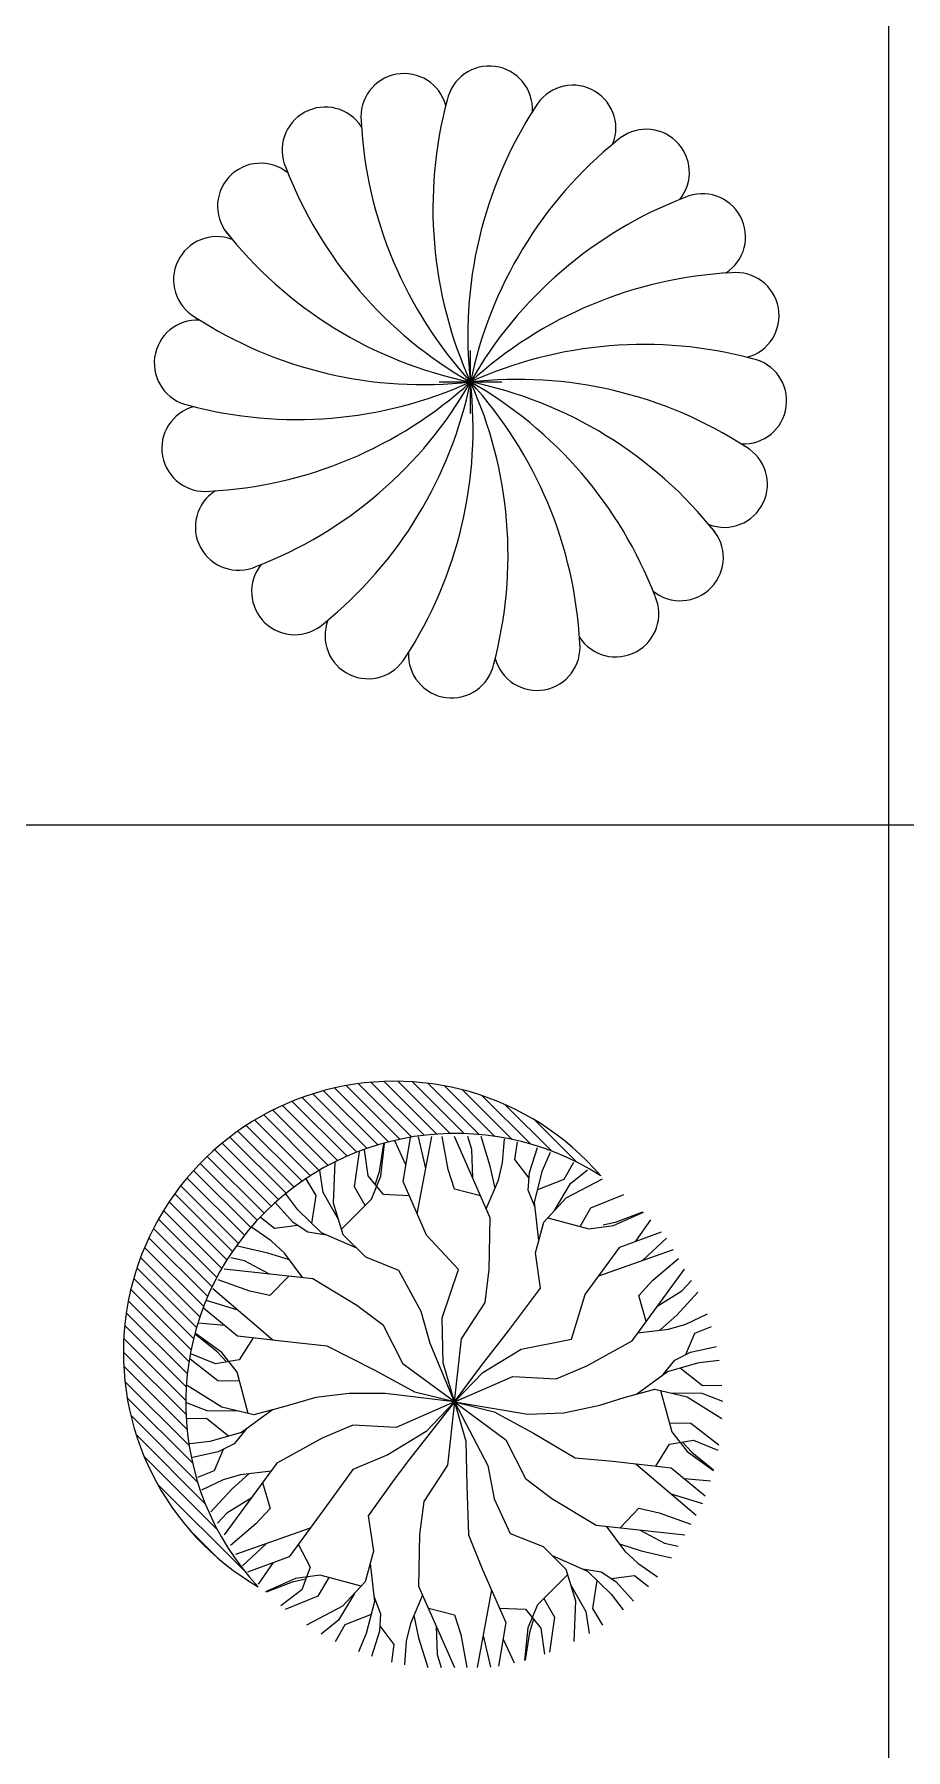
# Model space of a CAD drawing. Header units: inches. Extents: x 7658 to 73799, y 48 to 40262.
# Drawn here: x 23984 to 26066, y 5567 to 9668 of the extents above; entities that cross this region are included whole.
import ezdxf

# ---------------------------------------------------------------- set-up
doc = ezdxf.new("R2010")
doc.units = ezdxf.units.IN
doc.layers.add('www.cad-blocks.net', color=7, linetype='Continuous')
doc.styles.get("Standard").update_dxf_attribs({"font": 'arial.ttf'})

# ---------------------------------------------------------------- blocks, each defined once
blk = doc.blocks.new('A$C516926BB')
for p, q in [((14.6381, 38.5194), (14.6381, 0)), ((0, 7.0831), (60.3118, 7.0831))]:
    blk.add_line(p, q)
blk = doc.blocks.new('A$C327D5408')
at = {"linetype": 'Continuous'}
for p, q in [((0.7545, 0.6795), (0.7545, 0.8295)), ((0.6795, 0.7545), (0.8295, 0.7545))]:
    blk.add_line(p, q, dxfattribs=at)
for centre, radius, start, end in [((0.5958, 1.3889), 0.103, 14.8209, 185.9447), ((0.7996, 1.4069), 0.103, 356.8202, 167.9463), ((0.999, 1.361), 0.103, 338.8211, 149.9452), ((0.4075, 1.3088), 0.103, 32.8162, 203.9466), ((1.6683, 1.1692), 1.0035, 165.0326, 204.4125), ((1.7517, 0.8666), 1.0035, 147.0326, 186.4125), ((1.4954, 1.4313), 1.0035, 183.0326, 222.4125), ((1.1745, 1.2558), 0.103, 320.8202, 131.9451), ((1.7375, 0.553), 1.0035, 129.0326, 168.4125), ((0.2532, 1.1745), 0.103, 50.8178, 224.2162), ((1.25, 1.6271), 1.0035, 201.0326, 240.4125), ((1.6271, 0.259), 1.0035, 111.0326, 150.4125), ((1.3088, 1.1015), 0.103, 302.8193, 113.945), ((0.9552, 1.7352), 1.001, 218.0456, 258.4368), ((0.148, 0.999), 0.103, 68.82, 239.9452), ((1.4313, 0.0136), 1.0035, 93.0326, 132.4125), ((1.3889, 0.9132), 0.103, 284.8236, 95.9451), ((0.1021, 0.7996), 0.103, 86.8202, 257.9454), ((0.6424, 1.7517), 1.0035, 237.0326, 276.4125), ((1.1692, -0.1592), 1.0035, 75.0326, 114.4125), ((1.4069, 0.7094), 0.103, 266.8202, 77.9454), ((0.3398, 1.6683), 1.0035, 255.0326, 294.4125), ((0.0777, 1.4954), 1.0035, 273.0326, 312.4125), ((-0.1181, 1.25), 1.0035, 291.0326, 330.4125), ((-0.2285, 0.9561), 1.0035, 309.0326, 348.4125), ((-0.2427, 0.6424), 1.0035, 327.0326, 6.4125), ((0.8666, -0.2427), 1.0035, 57.0325, 96.4125), ((-0.1592, 0.3398), 1.0035, 345.0326, 24.4125), ((0.0136, 0.0777), 1.0035, 3.0326, 42.4125), ((0.259, -0.1181), 1.0035, 21.0326, 60.4125), ((0.553, -0.2285), 1.0035, 38.3653, 78.4125), ((0.1201, 0.5958), 0.103, 104.8188, 275.9457), ((1.361, 0.51), 0.103, 248.817, 59.946), ((0.2002, 0.4075), 0.103, 122.8193, 293.945), ((1.2558, 0.3346), 0.103, 230.8196, 41.9567), ((0.3346, 0.2532), 0.103, 140.8186, 311.9453), ((1.1015, 0.2002), 0.103, 212.8209, 23.9434), ((0.51, 0.148), 0.103, 158.8211, 329.9452), ((0.9132, 0.1201), 0.103, 194.82, 5.9461), ((0.7094, 0.1021), 0.103, 176.8202, 347.9445)]:
    blk.add_arc(centre, radius, start, end, dxfattribs=at)
blk = doc.blocks.new('A$C1658129A')
for p, q in [((0.6889, 1.2685), (0.5614, 1.3961)), ((0.7182, 1.2727), (0.5914, 1.3994)), ((0.7487, 1.2755), (0.6228, 1.4014)), ((0.7807, 1.277), (0.6558, 1.4019)), ((0.8143, 1.2767), (0.6905, 1.4006)), ((0.8499, 1.2746), (0.7274, 1.3971)), ((0.5343, 1.2227), (0.4032, 1.3538)), ((0.5579, 1.2325), (0.4273, 1.3631)), ((0.5823, 1.2415), (0.4522, 1.3716)), ((0.6075, 1.2497), (0.478, 1.3792)), ((0.6337, 1.2569), (0.5048, 1.3858)), ((0.6607, 1.2633), (0.5325, 1.3915)), ((0.8877, 1.2702), (0.7669, 1.391)), ((0.9285, 1.2628), (0.8098, 1.3815)), ((0.9732, 1.2515), (0.8574, 1.3673)), ((0.4679, 1.1888), (0.3354, 1.3214)), ((0.4893, 1.2008), (0.3572, 1.3329)), ((0.5115, 1.2121), (0.3798, 1.3437)), ((1.0234, 1.2347), (0.9123, 1.3458)), ((0.4077, 1.1488), (0.2737, 1.2827)), ((0.4271, 1.1628), (0.2936, 1.2963)), ((0.4472, 1.1761), (0.3142, 1.3092)), ((1.0832, 1.2083), (0.982, 1.3095)), ((0.3531, 1.1031), (0.2179, 1.2384)), ((0.3707, 1.119), (0.2359, 1.2538)), ((0.3889, 1.1342), (0.2545, 1.2686)), ((0.552, 1.1496), (0.5639, 1.2335)), ((0.5847, 1.1756), (0.576, 1.238)), ((0.6116, 1.1861), (0.622, 1.2525)), ((0.6154, 1.1753), (0.6237, 1.253)), ((0.6749, 1.2024), (0.6486, 1.2592)), ((0.6681, 1.1624), (0.6859, 1.2665)), ((0.7022, 1.0846), (0.7368, 1.2702)), ((0.7225, 1.1935), (0.705, 1.2694)), ((0.7761, 1.1913), (0.7613, 1.2702)), ((0.8766, 1.0757), (0.7908, 1.2702)), ((0.8325, 1.2387), (0.8227, 1.2702)), ((0.8346, 1.1708), (0.8325, 1.2387)), ((0.8766, 1.1992), (0.8545, 1.2702)), ((0.9061, 1.2071), (0.9103, 1.264)), ((0.9355, 1.215), (0.9417, 1.2572)), ((0.9699, 1.1835), (0.9894, 1.2437)), ((1.0017, 1.1887), (1.0201, 1.2328)), ((0.3198, 1.0696), (0.1837, 1.2057)), ((0.3362, 1.0867), (0.2005, 1.2224)), ((0.502, 1.1105), (0.5058, 1.2082)), ((0.7908, 1.144), (0.7761, 1.1913)), ((0.888, 1.146), (0.8766, 1.1992)), ((0.8963, 1.1651), (0.9061, 1.2071)), ((0.9691, 1.1702), (0.9355, 1.215)), ((1.0533, 1.1677), (1.0758, 1.2083)), ((1.068, 1.1572), (1.1092, 1.1905)), ((0.2745, 1.0147), (0.137, 1.1522)), ((0.289, 1.0336), (0.152, 1.1706)), ((0.3041, 1.0519), (0.1675, 1.1885)), ((0.4609, 1.1285), (0.437, 1.1684)), ((0.4774, 1.1361), (0.4691, 1.1884)), ((0.5775, 1.105), (0.552, 1.1496)), ((0.6215, 1.1309), (0.5847, 1.1756)), ((0.5928, 1.1204), (0.6154, 1.1753)), ((0.6019, 1.1546), (0.6116, 1.1861)), ((0.7245, 1.0336), (0.6681, 1.1624)), ((0.8671, 1.0973), (0.8963, 1.1651)), ((0.9674, 1.1414), (0.9699, 1.1835)), ((0.9821, 1.1125), (1.0017, 1.1887)), ((0.99, 1.1433), (1.0533, 1.1677)), ((1.0302, 1.0931), (1.068, 1.1572)), ((1.0582, 1.123), (1.1447, 1.1686)), ((0.2474, 0.9749), (0.109, 1.1134)), ((0.2607, 0.9951), (0.1227, 1.1331)), ((0.4055, 1.0642), (0.3632, 1.1112)), ((0.4169, 1.0944), (0.388, 1.1324)), ((0.4505, 1.0616), (0.4609, 1.1285)), ((0.514, 1.0713), (0.4774, 1.1361)), ((0.5252, 1.0348), (0.502, 1.1105)), ((0.5211, 1.0481), (0.5928, 1.1204)), ((0.683, 1.1284), (0.6215, 1.1309)), ((0.8534, 1.1284), (0.7908, 1.144)), ((0.9836, 1.0998), (0.9674, 1.1414)), ((0.9924, 1.021), (0.9821, 1.1125)), ((1.0042, 1.0652), (1.0582, 1.123)), ((1.1171, 1.0993), (1.1957, 1.131)), ((0.223, 0.9325), (0.0836, 1.072)), ((0.2349, 0.9541), (0.096, 1.093)), ((0.361, 1.0502), (0.3276, 1.0766)), ((0.4732, 1.0393), (0.4169, 1.0944)), ((0.8742, 0.9521), (0.8766, 1.0757)), ((1.0137, 1.0753), (1.1122, 1.0494)), ((1.0912, 1.0549), (1.1171, 1.0993)), ((1.1711, 1.0573), (1.2424, 1.0889)), ((1.1785, 1.0659), (1.2412, 1.0901)), ((1.2242, 1.0193), (1.2602, 1.0705)), ((0.2015, 0.8873), (0.0609, 1.0279)), ((0.2119, 0.9103), (0.0719, 1.0503)), ((0.3531, 1.0208), (0.306, 1.0529)), ((0.4166, 1.0569), (0.361, 1.0502)), ((0.4407, 1.041), (0.4055, 1.0642)), ((0.4849, 1.0342), (0.4407, 1.041)), ((0.5575, 1.0025), (0.4732, 1.0393)), ((0.5791, 0.981), (0.5252, 1.0348)), ((0.8005, 0.9521), (0.7245, 1.0336)), ((0.9846, 0.9916), (1.0042, 1.0652)), ((1.1122, 1.0494), (1.1711, 1.0573)), ((1.1464, 1.0586), (1.1785, 1.0659)), ((1.1862, 1.0052), (1.2853, 1.0418)), ((1.2403, 0.9736), (1.2973, 1.0267)), ((0.1918, 0.8635), (0.0506, 1.0047)), ((0.3453, 0.9913), (0.2727, 1.0077)), ((0.3971, 0.9746), (0.3453, 0.9913)), ((0.3847, 0.9913), (0.3531, 1.0208)), ((0.4288, 0.9321), (0.3847, 0.9913)), ((0.9968, 0.9075), (0.9846, 0.9916)), ((1.1029, 0.8919), (1.1862, 1.0052)), ((1.1358, 0.9367), (1.3139, 0.9996)), ((0.1749, 0.8136), (0.0324, 0.9561)), ((0.1829, 0.839), (0.0411, 0.9808)), ((0.4523, 0.9296), (0.2408, 0.9525)), ((0.289, 0.9728), (0.2568, 0.9801)), ((0.3489, 0.9408), (0.289, 0.9728)), ((0.658, 0.9496), (0.5791, 0.981)), ((0.7112, 0.8514), (0.658, 0.9496)), ((0.7613, 0.8365), (0.8005, 0.9521)), ((0.8643, 0.8733), (0.8742, 0.9521)), ((1.2153, 0.7812), (1.3409, 0.9529)), ((1.2652, 0.9262), (1.3262, 0.9784)), ((0.1617, 0.76), (0.0177, 0.904)), ((0.1678, 0.7873), (0.0246, 0.9305)), ((0.3574, 0.783), (0.2139, 0.9058)), ((0.3018, 0.9003), (0.2261, 0.927)), ((0.395, 0.9358), (0.3501, 0.8894)), ((0.5581, 0.8657), (0.4523, 0.9296)), ((0.92, 0.8054), (0.9968, 0.9075)), ((1.2316, 0.8898), (1.2652, 0.9262)), ((1.3344, 0.901), (1.3569, 0.9252)), ((0.1567, 0.7316), (0.0118, 0.8765)), ((0.2732, 0.855), (0.1987, 0.8778)), ((0.3501, 0.8894), (0.3018, 0.9003)), ((0.6214, 0.8177), (0.5581, 0.8657)), ((0.8079, 0.7865), (0.8643, 0.8733)), ((1.0703, 0.7853), (1.1029, 0.8919)), ((1.2493, 0.8277), (1.2316, 0.8898)), ((1.2767, 0.8652), (1.3344, 0.901)), ((1.3223, 0.843), (1.3728, 0.8976)), ((0.1528, 0.7021), (0.0069, 0.848)), ((0.2417, 0.8183), (0.1794, 0.8238)), ((0.2729, 0.7924), (0.1916, 0.8598)), ((0.7327, 0.7747), (0.7112, 0.8514)), ((0.7638, 0.7287), (0.7613, 0.8365)), ((1.2819, 0.8065), (1.3223, 0.843)), ((1.3026, 0.8089), (1.3439, 0.8215)), ((1.3439, 0.8215), (1.3953, 0.8462)), ((0.149, 0.639), (0.0009, 0.7872)), ((0.1502, 0.6713), (0.0032, 0.8182)), ((0.2242, 0.7553), (0.1718, 0.7975)), ((0.2354, 0.7532), (0.1723, 0.7992)), ((0.4126, 0.7768), (0.2729, 0.7924)), ((0.3098, 0.7883), (0.2769, 0.7362)), ((0.6683, 0.7255), (0.6214, 0.8177)), ((0.791, 0.6351), (0.8079, 0.7865)), ((0.8555, 0.7226), (0.92, 0.8054)), ((0.9505, 0.7615), (1.0703, 0.7853)), ((1.1071, 0.7216), (1.2153, 0.7812)), ((1.2293, 0.8003), (1.3026, 0.8089)), ((1.3435, 0.7484), (1.3655, 0.7999)), ((1.3655, 0.7999), (1.4051, 0.8157)), ((0.1496, 0.605), (0, 0.7546)), ((0.2198, 0.7267), (0.1614, 0.7504)), ((0.2466, 0.7311), (0.2242, 0.7553)), ((0.2716, 0.7061), (0.2354, 0.7532)), ((0.4871, 0.7686), (0.4126, 0.7768)), ((0.6018, 0.7101), (0.4871, 0.7686)), ((0.791, 0.6351), (0.7327, 0.7747)), ((0.8584, 0.7055), (0.9505, 0.7615)), ((1.3177, 0.7355), (1.3553, 0.7544)), ((1.3553, 0.7544), (1.4172, 0.7676)), ((0.1521, 0.5691), (0.0008, 0.7204)), ((0.2259, 0.6854), (0.1592, 0.7376)), ((0.2769, 0.7362), (0.2198, 0.7267)), ((0.2984, 0.6079), (0.2716, 0.7061)), ((0.6963, 0.6584), (0.6018, 0.7101)), ((0.791, 0.6351), (0.6683, 0.7255)), ((0.791, 0.6351), (0.7638, 0.7287)), ((0.791, 0.6351), (0.8555, 0.7226)), ((0.791, 0.6351), (0.8584, 0.7055)), ((1.0339, 0.6907), (1.1071, 0.7216)), ((1.2259, 0.6536), (1.3, 0.7083)), ((1.2897, 0.7007), (1.3177, 0.7355)), ((1.3, 0.7083), (1.3758, 0.7294)), ((1.3306, 0.7168), (1.3833, 0.6743)), ((1.3758, 0.7294), (1.4232, 0.7355)), ((0.1571, 0.5307), (0.0037, 0.6841)), ((0.2349, 0.6225), (0.1521, 0.6746)), ((0.2773, 0.6852), (0.2259, 0.6854)), ((0.791, 0.6351), (0.6963, 0.6584)), ((0.791, 0.6351), (0.9306, 0.6962)), ((0.9306, 0.6962), (1.0339, 0.6907)), ((1.1965, 0.6457), (1.27, 0.6655)), ((1.27, 0.6655), (1.3471, 0.6477)), ((1.2835, 0.6624), (1.3104, 0.5641)), ((1.3072, 0.6569), (1.3816, 0.6562)), ((1.3816, 0.6562), (1.4311, 0.6372)), ((1.3833, 0.6743), (1.4298, 0.6751)), ((0.1651, 0.4893), (0.0091, 0.6453)), ((0.2004, 0.614), (0.1509, 0.633)), ((0.3119, 0.6047), (0.2349, 0.6225)), ((0.3561, 0.6166), (0.282, 0.562)), ((0.3855, 0.6245), (0.3119, 0.6047)), ((0.4595, 0.6459), (0.3855, 0.6245)), ((0.5393, 0.6551), (0.4595, 0.6459)), ((0.6253, 0.6551), (0.5393, 0.6551)), ((0.791, 0.6351), (0.6253, 0.6551)), ((0.791, 0.6351), (0.6514, 0.5741)), ((0.791, 0.6351), (0.6836, 0.4986)), ((0.791, 0.6351), (0.7235, 0.5648)), ((0.791, 0.6351), (0.7741, 0.4837)), ((0.791, 0.6351), (0.9661, 0.606)), ((0.791, 0.6351), (0.8709, 0.4832)), ((0.791, 0.6351), (0.9136, 0.5448)), ((0.791, 0.6351), (0.8857, 0.6119)), ((0.791, 0.6351), (0.8182, 0.5415)), ((1.052, 0.609), (1.138, 0.6275)), ((1.138, 0.6275), (1.1965, 0.6457)), ((1.3471, 0.6477), (1.4298, 0.5956)), ((0.1773, 0.4437), (0.0176, 0.6034)), ((0.1986, 0.596), (0.1522, 0.5952)), ((0.2514, 0.5534), (0.1986, 0.596)), ((0.2748, 0.6133), (0.2004, 0.614)), ((0.5481, 0.5796), (0.4749, 0.5487)), ((0.6514, 0.5741), (0.5481, 0.5796)), ((0.8857, 0.6119), (0.9802, 0.5602)), ((0.9661, 0.606), (1.052, 0.609)), ((1.3047, 0.585), (1.356, 0.5848)), ((1.356, 0.5848), (1.4228, 0.5326)), ((0.1956, 0.392), (0.0305, 0.5571)), ((0.2062, 0.5408), (0.1588, 0.5347)), ((0.282, 0.562), (0.2062, 0.5408)), ((0.2643, 0.5347), (0.2267, 0.5158)), ((0.2923, 0.5696), (0.2643, 0.5347)), ((0.4749, 0.5487), (0.3666, 0.489)), ((0.7235, 0.5648), (0.6315, 0.5087)), ((0.8182, 0.5415), (0.8207, 0.4338)), ((0.9136, 0.5448), (0.9606, 0.4525)), ((0.9802, 0.5602), (1.0797, 0.5017)), ((1.2721, 0.482), (1.3051, 0.534)), ((1.3051, 0.534), (1.3622, 0.5436)), ((1.3104, 0.5641), (1.3466, 0.5171)), ((1.3354, 0.5391), (1.3578, 0.515)), ((1.3622, 0.5436), (1.4206, 0.5198)), ((0.2247, 0.3294), (0.0498, 0.5044)), ((0.2267, 0.5158), (0.1648, 0.5026)), ((0.2385, 0.5218), (0.2165, 0.4703)), ((0.6315, 0.5087), (0.5485, 0.474)), ((0.6836, 0.4986), (0.6468, 0.4495)), ((1.0797, 0.5017), (1.1693, 0.4934)), ((1.1693, 0.4934), (1.3091, 0.4779)), ((1.3466, 0.5171), (1.4097, 0.4711)), ((1.3578, 0.515), (1.4101, 0.4728)), ((0.2165, 0.4703), (0.1769, 0.4545)), ((0.2794, 0.4613), (0.2381, 0.4488)), ((0.3666, 0.489), (0.2411, 0.3174)), ((0.3, 0.4637), (0.2596, 0.4272)), ((0.3527, 0.4699), (0.2794, 0.4613)), ((0.5485, 0.474), (0.4791, 0.3783)), ((0.7741, 0.4837), (0.7176, 0.397)), ((0.8709, 0.4832), (0.8862, 0.4035)), ((0.9606, 0.4525), (1.0239, 0.4046)), ((1.2246, 0.4873), (1.3681, 0.3645)), ((1.3091, 0.4779), (1.3903, 0.4104)), ((1.3403, 0.452), (1.4026, 0.4464)), ((0.2879, 0.2328), (0.081, 0.4398)), ((0.2381, 0.4488), (0.1867, 0.424)), ((0.2596, 0.4272), (0.2092, 0.3726)), ((0.3326, 0.4425), (0.3504, 0.3805)), ((0.6468, 0.4495), (0.5851, 0.3628)), ((0.8207, 0.4338), (0.8248, 0.3176)), ((1.3088, 0.4153), (1.3833, 0.3925)), ((0.2475, 0.3693), (0.2251, 0.345)), ((0.3053, 0.4051), (0.2475, 0.3693)), ((0.3504, 0.3805), (0.3168, 0.3441)), ((0.4791, 0.3783), (0.3958, 0.265)), ((0.7176, 0.397), (0.7078, 0.3181)), ((0.8862, 0.4035), (0.9239, 0.3207)), ((1.0239, 0.4046), (1.1297, 0.3407)), ((1.187, 0.3345), (1.2318, 0.3809)), ((1.2318, 0.3809), (1.2802, 0.37)), ((1.2802, 0.37), (1.3559, 0.3433)), ((0.224, 0.2634), (0.1582, 0.3292)), ((0.3168, 0.3441), (0.2558, 0.2918)), ((0.4461, 0.3335), (0.2681, 0.2706)), ((0.5851, 0.3628), (0.5974, 0.2787)), ((1.1297, 0.3407), (1.3411, 0.3178)), ((1.1532, 0.3381), (1.1973, 0.279)), ((1.2331, 0.3295), (1.293, 0.2974)), ((0.3417, 0.2966), (0.2847, 0.2435)), ((0.4178, 0.295), (0.4464, 0.2404)), ((0.7078, 0.3181), (0.7054, 0.1946)), ((0.8248, 0.3176), (0.8575, 0.2366)), ((0.9239, 0.3207), (1.0029, 0.2893)), ((1.0029, 0.2893), (1.0568, 0.2354)), ((1.1849, 0.2956), (1.2367, 0.2789)), ((1.293, 0.2974), (1.3252, 0.2901)), ((0.3958, 0.265), (0.2967, 0.2284)), ((0.3577, 0.251), (0.3218, 0.1998)), ((0.5974, 0.2787), (0.5778, 0.2051)), ((0.5896, 0.2492), (0.5998, 0.1578)), ((1.0245, 0.2677), (1.1088, 0.2309)), ((1.1973, 0.279), (1.2288, 0.2495)), ((1.2288, 0.2495), (1.276, 0.2174)), ((1.2367, 0.2789), (1.3092, 0.2625)), ((0.4109, 0.213), (0.3396, 0.1813)), ((0.4356, 0.2117), (0.4035, 0.2043)), ((0.4698, 0.2208), (0.4109, 0.213)), ((0.4464, 0.2404), (0.4261, 0.1862)), ((0.4908, 0.2153), (0.4649, 0.1709)), ((0.5683, 0.1949), (0.4698, 0.2208)), ((0.5778, 0.2051), (0.5238, 0.1472)), ((0.8575, 0.2366), (0.9139, 0.1078)), ((1.0609, 0.2222), (0.9892, 0.1498)), ((1.0568, 0.2354), (1.08, 0.1598)), ((1.0971, 0.236), (1.1413, 0.2292)), ((1.1088, 0.2309), (1.1651, 0.1758)), ((1.1315, 0.2087), (1.1211, 0.1417)), ((1.1413, 0.2292), (1.1765, 0.206)), ((1.1654, 0.2133), (1.221, 0.22)), ((1.1765, 0.206), (1.2188, 0.159)), ((1.221, 0.22), (1.2544, 0.1936)), ((0.4035, 0.2043), (0.3408, 0.1801)), ((0.4261, 0.1862), (0.3763, 0.1475)), ((0.4649, 0.1709), (0.3863, 0.1392)), ((0.5518, 0.1772), (0.514, 0.1131)), ((0.5984, 0.1705), (0.6146, 0.1288)), ((0.7149, 0.173), (0.6857, 0.1052)), ((0.7054, 0.1946), (0.7912, 0)), ((0.8798, 0.1857), (0.8452, 0)), ((1.0045, 0.1652), (1.03, 0.1206)), ((1.068, 0.199), (1.1046, 0.1342)), ((1.1651, 0.1758), (1.194, 0.1378)), ((0.5238, 0.1472), (0.4373, 0.1016)), ((0.5919, 0.127), (0.5287, 0.1026)), ((0.5998, 0.1578), (0.5802, 0.0815)), ((0.6146, 0.1288), (0.6121, 0.0868)), ((0.6939, 0.1243), (0.7054, 0.071)), ((0.7286, 0.1419), (0.7912, 0.1262)), ((0.7912, 0.1262), (0.8059, 0.0789)), ((0.899, 0.1419), (0.9605, 0.1394)), ((0.9605, 0.1394), (0.9973, 0.0947)), ((0.9892, 0.1498), (0.9666, 0.0949)), ((1.08, 0.1598), (1.0762, 0.0621)), ((1.1046, 0.1342), (1.1129, 0.0819)), ((1.1211, 0.1417), (1.145, 0.1019)), ((0.514, 0.1131), (0.4728, 0.0797)), ((0.5287, 0.1026), (0.5062, 0.0619)), ((0.6121, 0.0868), (0.5926, 0.0266)), ((0.6129, 0.1), (0.6465, 0.0552)), ((0.6857, 0.1052), (0.6759, 0.0631)), ((0.7473, 0.0994), (0.7495, 0.0316)), ((0.9139, 0.1078), (0.8961, 0.0037)), ((0.9666, 0.0949), (0.9583, 0.0173)), ((0.9703, 0.0842), (0.96, 0.0177)), ((0.98, 0.1156), (0.9703, 0.0842)), ((0.9973, 0.0947), (1.006, 0.0322)), ((1.03, 0.1206), (1.0181, 0.0367)), ((0.5802, 0.0815), (0.5618, 0.0375)), ((0.6465, 0.0552), (0.6403, 0.013)), ((0.6759, 0.0631), (0.6717, 0.0063)), ((0.7054, 0.071), (0.7274, 0)), ((0.8059, 0.0789), (0.8207, 0)), ((0.8595, 0.0768), (0.877, 0.0008)), ((0.907, 0.0678), (0.9334, 0.0111)), ((0.7495, 0.0316), (0.7593, 0))]:
    blk.add_line(p, q)
for centre, radius, start, end in [((0.6484, 0.7536), 0.6484, 40.623, 239.745), ((0.7935, 0.6326), 0.6445, 57.4265, 222.9415)]:
    blk.add_arc(centre, radius, start, end)
at = {"width": 0.8, "flags": 9}
for tag in ['XSIZE', 'YSIZE']:
    blk.add_attdef(tag, (0.7959, 0.6324), '', height=0.000252, dxfattribs=at)

msp = doc.modelspace()

# ---------------------------------------------------------------- block references
at = {"xscale": 1000, "yscale": 1000, "zscale": 1000}
for name, p in [('A$C327D5408', (24271.9, 8082)), ('A$C1658129A', (24197.2, 5762.7))]:
    msp.add_blockref(name, p, dxfattribs=at)
at = {"layer": 'www.cad-blocks.net', "color": 155, "true_color": 0x546d8e, "xscale": 1000, "yscale": 1000, "zscale": 1000}
msp.add_blockref('A$C516926BB', (11386.7, 694.4), dxfattribs=at)

doc.saveas('drawing.dxf')
